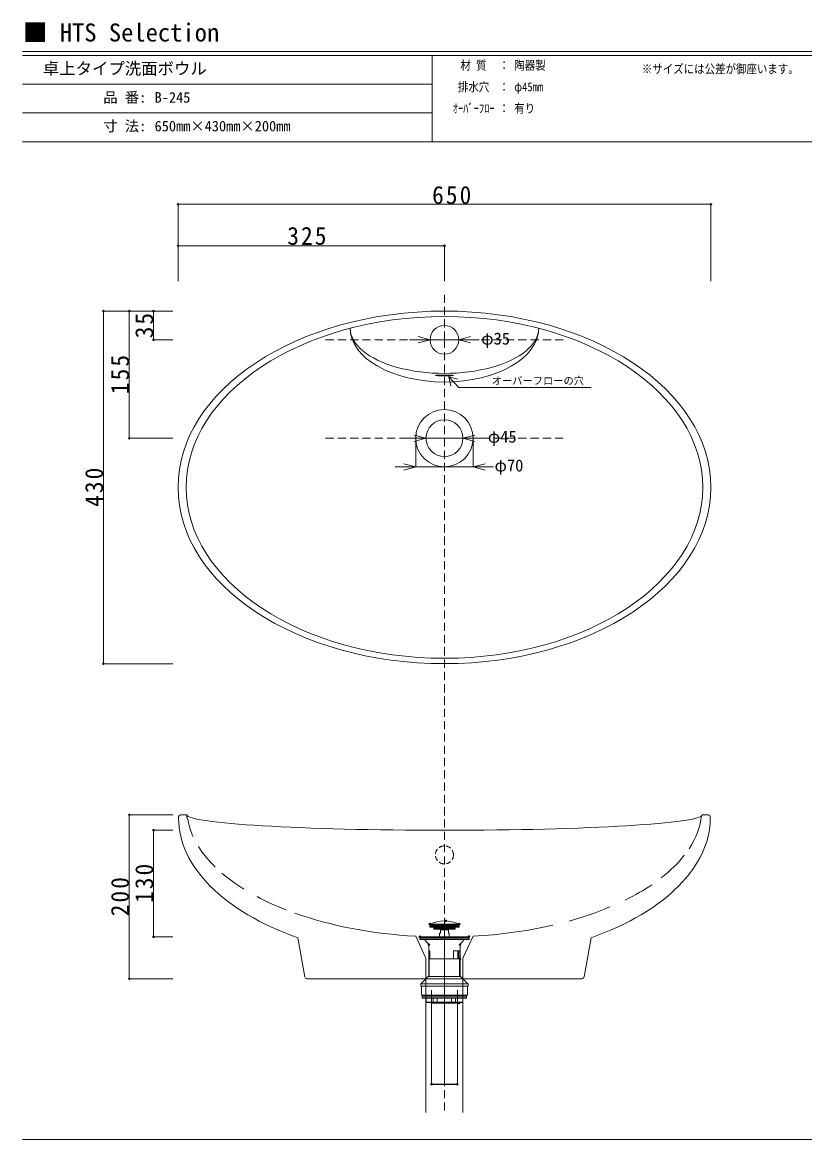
# Model space of a CAD drawing. Units: millimetres, scale not verified. Extents: x -1002 to 1003, y -687 to 676.
# Drawn here: x -1002 to -48, y -687 to 676 of the extents above; entities that cross this region are included whole.
import ezdxf
from ezdxf.enums import TextEntityAlignment as Align

# ---------------------------------------------------------------- set-up
doc = ezdxf.new("R2010")
doc.units = ezdxf.units.MM
doc.header["$LTSCALE"] = 5
doc.header["$PDMODE"] = 32
doc.header["$PDSIZE"] = 2
doc.linetypes.add('DASHED1', pattern=[1.8, 1.2, -0.6])
doc.linetypes.add('DASHED2', pattern=[3, 2, -1])
doc.layers.add('F-0', color=7, linetype='Continuous', lineweight=15)
doc.styles.add('ＭＳ ゴシック', font='')
doc.styles.get('ＭＳ ゴシック').set_extended_font_data('MS Gothic')

msp = doc.modelspace()

# ---------------------------------------------------------------- linework, layer by layer
at = {"layer": 'F-0'}
for p, q in [((1002.034, 640.036), (-1002.086, 640.036)), ((1002.034, 635.036), (-1002.086, 635.036)), ((-502.086, 635.036), (-502.086, 530.036)), ((-502.086, 600.036), (-1002.086, 600.036)), ((-502.086, 565.036), (-1002.086, 565.036)), ((1002.034, 530.036), (-1002.086, 530.036)), ((-812.21, 453.706), (-162.21, 453.706)), ((-812.21, 453.706), (-812.21, 360.084)), ((-162.21, 453.706), (-162.21, 360.084)), ((-812.21, 403.1), (-487.21, 403.1)), ((-812.21, 403.1), (-812.21, 360.084)), ((-487.21, 403.1), (-487.21, 360.084)), ((-903.246, 323.429), (-903.246, -106.571)), ((-903.246, 323.429), (-818.394, 323.429)), ((-871.673, 323.429), (-871.673, 168.429)), ((-871.673, 323.429), (-818.394, 323.429)), ((-842.073, 323.429), (-842.073, 288.429)), ((-842.073, 323.429), (-818.394, 323.429)), ((-842.073, 288.429), (-818.394, 288.429)), ((-504.71, 288.429), (-529.71, 288.429)), ((-504.71, 288.429), (-519.199, 292.312)), ((-504.71, 288.429), (-519.199, 284.547)), ((-504.71, 288.429), (-469.71, 288.429)), ((-469.71, 288.429), (-455.221, 292.312)), ((-469.71, 288.429), (-444.71, 288.429)), ((-469.71, 288.429), (-455.221, 284.547)), ((-481.656, 243.249), (-479.361, 232.464)), ((-481.656, 243.249), (-470.871, 240.495)), ((-871.673, 168.429), (-818.394, 168.429)), ((-509.71, 168.429), (-534.71, 168.429)), ((-509.71, 168.429), (-524.199, 172.312)), ((-509.71, 168.429), (-524.199, 164.547)), ((-522.21, 133.429), (-522.21, 168.429)), ((-509.71, 168.429), (-464.71, 168.429)), ((-464.71, 168.429), (-450.221, 172.312)), ((-464.71, 168.429), (-439.71, 168.429)), ((-464.71, 168.429), (-450.221, 164.547)), ((-452.21, 133.429), (-452.21, 168.429)), ((-522.21, 133.429), (-536.699, 137.312)), ((-452.21, 133.429), (-437.721, 137.312)), ((-522.21, 133.429), (-547.21, 133.429)), ((-522.21, 133.429), (-536.699, 129.547)), ((-522.21, 133.429), (-452.21, 133.429)), ((-452.21, 133.429), (-427.21, 133.429)), ((-452.21, 133.429), (-437.721, 129.547)), ((-903.246, -106.571), (-818.394, -106.571)), ((-871.673, -290.906), (-871.673, -490.906)), ((-871.673, -290.906), (-818.394, -290.906)), ((-811.589, -294.427), (-811.458, -295.168)), ((-801.458, -290.965), (-808.635, -290.965)), ((-801.458, -295.168), (-801.458, -290.965)), ((-172.961, -290.965), (-165.785, -290.965)), ((-162.831, -294.427), (-162.961, -295.168)), ((-842.073, -309.626), (-842.073, -439.626)), ((-842.073, -309.626), (-818.394, -309.626)), ((-487.21, -621.721), (-487.21, -419.284)), ((-505.21, -424.276), (-469.21, -424.276)), ((-505.21, -424.276), (-505.21, -425.276)), ((-505.21, -425.276), (-469.21, -425.276)), ((-505.21, -425.976), (-469.21, -425.976)), ((-505.21, -427.276), (-505.21, -425.976)), ((-505.21, -427.276), (-469.21, -427.276)), ((-505.01, -425.776), (-469.41, -425.776)), ((-504.71, -427.776), (-469.71, -427.776)), ((-500.21, -425.776), (-500.21, -425.276)), ((-500.21, -429.276), (-500.21, -427.776)), ((-500.21, -429.276), (-474.21, -429.276)), ((-500.21, -429.276), (-474.21, -429.276)), ((-500.21, -429.276), (-500.21, -430.276)), ((-500.21, -430.276), (-474.21, -430.276)), ((-493.11, -435.276), (-492.21, -435.276)), ((-493.11, -439.626), (-493.11, -435.276)), ((-492.21, -435.276), (-492.21, -430.281)), ((-482.21, -431.276), (-492.21, -431.276)), ((-482.21, -435.276), (-482.21, -430.281)), ((-482.21, -435.276), (-481.31, -435.276)), ((-481.31, -439.626), (-481.31, -435.276)), ((-474.21, -425.776), (-474.21, -425.276)), ((-474.21, -429.276), (-474.21, -427.776)), ((-474.21, -429.276), (-474.21, -430.276)), ((-469.21, -424.276), (-469.21, -425.276)), ((-469.21, -427.276), (-469.21, -425.976)), ((-842.073, -439.626), (-818.394, -439.626)), ((-657.647, -488.427), (-666.026, -440.906)), ((-510.176, -464.903), (-522.21, -439.037)), ((-517.21, -439.626), (-457.21, -439.626)), ((-517.21, -440.926), (-517.21, -439.626)), ((-517.21, -440.926), (-457.21, -440.926)), ((-515.728, -441.154), (-517.21, -440.926)), ((-515.728, -441.154), (-517.21, -440.926)), ((-517.21, -441.154), (-457.21, -441.154)), ((-517.21, -443.154), (-517.21, -441.154)), ((-517.21, -443.154), (-457.21, -443.154)), ((-506.21, -449.254), (-511.46, -443.154)), ((-506.21, -456.626), (-506.21, -449.254)), ((-506.21, -456.626), (-506.21, -449.254)), ((-468.21, -449.254), (-462.96, -443.154)), ((-468.21, -456.626), (-468.21, -449.254)), ((-464.243, -464.903), (-452.21, -439.037)), ((-458.692, -441.154), (-457.21, -440.926)), ((-458.692, -441.154), (-457.21, -440.926)), ((-457.21, -440.926), (-457.21, -439.626)), ((-457.21, -443.154), (-457.21, -441.154)), ((-316.773, -488.427), (-308.394, -440.906)), ((-506.21, -451.054), (-506.21, -467.422)), ((-504.909, -466.626), (-504.909, -456.626)), ((-476.337, -456.626), (-468.21, -456.626)), ((-476.337, -466.626), (-476.337, -456.626)), ((-470.908, -466.626), (-470.908, -456.626)), ((-469.511, -466.626), (-469.511, -456.626)), ((-468.21, -451.054), (-468.21, -467.422)), ((-509.71, -467.012), (-509.71, -653.888)), ((-468.21, -466.626), (-506.21, -466.626)), ((-506.21, -472.626), (-506.21, -466.626)), ((-506.21, -472.626), (-506.21, -466.626)), ((-506.21, -472.626), (-506.21, -487.913)), ((-505.71, -466.626), (-505.71, -472.626)), ((-505.71, -472.626), (-505.71, -487.913)), ((-468.71, -466.626), (-468.71, -472.626)), ((-468.71, -472.626), (-468.71, -487.913)), ((-468.21, -472.626), (-468.21, -466.626)), ((-468.21, -472.626), (-468.21, -487.913)), ((-464.71, -467.012), (-464.71, -653.888)), ((-515.901, -496.855), (-506.96, -487.913)), ((-506.96, -487.913), (-467.46, -487.913)), ((-458.518, -496.855), (-467.46, -487.913)), ((-871.673, -490.906), (-818.394, -490.906)), ((-458.46, -496.996), (-515.96, -496.996)), ((-515.96, -499.913), (-515.96, -496.996)), ((-515.96, -499.913), (-458.46, -499.913)), ((-458.518, -496.855), (-515.901, -496.855)), ((-515.21, -499.913), (-515.21, -510.913)), ((-459.21, -499.913), (-459.21, -510.913)), ((-458.46, -499.913), (-458.46, -496.996)), ((-459.21, -510.913), (-515.21, -510.913)), ((-514.21, -511.913), (-460.21, -511.913)), ((-514.21, -514.013), (-460.21, -514.013)), ((-513.71, -514.513), (-460.71, -514.513)), ((-513.46, -511.913), (-513.46, -510.913)), ((-509.71, -514.513), (-509.71, -519.413)), ((-509.53, -519.413), (-509.53, -514.513)), ((-502.96, -504.626), (-502.96, -619.426)), ((-500.83, -519.413), (-500.83, -514.513)), ((-495.91, -519.413), (-495.91, -514.513)), ((-478.51, -519.413), (-478.51, -514.513)), ((-473.59, -519.413), (-473.59, -514.513)), ((-471.46, -504.626), (-471.46, -619.426)), ((-464.89, -519.413), (-464.89, -514.513)), ((-464.71, -514.513), (-464.71, -519.413)), ((-460.96, -511.913), (-460.96, -510.913)), ((-509.71, -519.413), (-464.71, -519.413)), ((-465.21, -519.913), (-509.21, -519.913)), ((-502.96, -520.413), (-471.46, -520.413)), ((-502.71, -520.413), (-502.71, -519.913)), ((-471.71, -520.413), (-471.71, -519.913)), ((-502.96, -619.426), (-471.46, -619.426)), ((-502.759, -619.626), (-502.96, -619.426)), ((-502.759, -619.626), (-471.66, -619.626)), ((-471.66, -619.626), (-471.46, -619.426)), ((-1002.086, -687.064), (1002.034, -687.064))]:
    msp.add_line(p, q, dxfattribs=at)
at = {"layer": 'F-0', "linetype": 'DASHED2'}
for p, q in [((-487.21, 288.429), (-487.21, 344.098)), ((-487.21, 288.429), (-637.21, 288.429)), ((-487.21, 288.429), (-487.21, -653.888)), ((-487.21, 288.429), (-337.21, 288.429)), ((-487.21, 168.429), (-637.21, 168.429)), ((-487.21, 168.429), (-337.21, 168.429))]:
    msp.add_line(p, q, dxfattribs=at)
at = {"layer": 'F-0'}
for points in [[(-481.656, 243.249), (-469.724, 230.17), (-308.41, 230.17)], [(-319.727, -490.906), (-427.309, -490.906), (-654.693, -490.906)], [(-514.21, -511.913), (-514.21, -514.013), (-514.21, -511.913)], [(-460.21, -511.913), (-460.21, -514.013), (-460.21, -511.913)], [(-509.53, -519.413), (-509.529, -519.431), (-509.529, -519.449), (-509.527, -519.467), (-509.525, -519.485), (-509.522, -519.503), (-509.518, -519.521), (-509.514, -519.539), (-509.509, -519.557), (-509.504, -519.574), (-509.498, -519.592), (-509.491, -519.609), (-509.484, -519.625), (-509.476, -519.642), (-509.468, -519.658), (-509.459, -519.674), (-509.449, -519.69), (-509.439, -519.705), (-509.428, -519.72), (-509.417, -519.734), (-509.405, -519.748), (-509.393, -519.762), (-509.38, -519.775), (-509.366, -519.788), (-509.353, -519.8), (-509.338, -519.811), (-509.324, -519.822), (-509.309, -519.833), (-509.294, -519.843), (-509.278, -519.852), (-509.262, -519.861), (-509.246, -519.869), (-509.229, -519.876)], [(-509.205, -519.886), (-509.198, -519.888), (-509.192, -519.89), (-509.186, -519.892), (-509.179, -519.894), (-509.173, -519.896), (-509.166, -519.898), (-509.16, -519.899), (-509.153, -519.901), (-509.147, -519.902), (-509.14, -519.904), (-509.133, -519.905), (-509.127, -519.906), (-509.12, -519.907), (-509.113, -519.908), (-509.107, -519.909), (-509.1, -519.91), (-509.093, -519.911), (-509.087, -519.912), (-509.08, -519.912), (-509.073, -519.913), (-509.066, -519.913), (-509.06, -519.913), (-509.053, -519.913), (-509.046, -519.913)], [(-500.83, -519.413), (-500.83, -519.428), (-500.829, -519.442), (-500.829, -519.457), (-500.827, -519.471), (-500.826, -519.485), (-500.824, -519.5), (-500.822, -519.514), (-500.82, -519.528), (-500.817, -519.543), (-500.814, -519.557), (-500.81, -519.571), (-500.807, -519.585), (-500.803, -519.599), (-500.798, -519.613), (-500.794, -519.626), (-500.788, -519.64), (-500.783, -519.653), (-500.777, -519.667), (-500.771, -519.68), (-500.765, -519.693), (-500.758, -519.705), (-500.751, -519.718), (-500.743, -519.73), (-500.735, -519.742), (-500.727, -519.754), (-500.719, -519.766), (-500.71, -519.777), (-500.7, -519.789), (-500.691, -519.799), (-500.68, -519.81), (-500.67, -519.82), (-500.659, -519.83), (-500.648, -519.839), (-500.637, -519.848), (-500.625, -519.856), (-500.613, -519.864), (-500.6, -519.872), (-500.587, -519.879), (-500.574, -519.885)], [(-500.574, -519.885), (-500.561, -519.891), (-500.547, -519.896), (-500.533, -519.9), (-500.519, -519.904), (-500.505, -519.907), (-500.491, -519.91), (-500.476, -519.912), (-500.462, -519.913), (-500.448, -519.913)], [(-495.91, -519.413), (-495.91, -519.423), (-495.91, -519.432), (-495.91, -519.441), (-495.909, -519.451), (-495.909, -519.46), (-495.909, -519.469), (-495.909, -519.479), (-495.909, -519.488), (-495.908, -519.497), (-495.908, -519.507), (-495.908, -519.516), (-495.907, -519.525), (-495.907, -519.535), (-495.906, -519.544), (-495.906, -519.553), (-495.905, -519.563), (-495.904, -519.572), (-495.904, -519.581), (-495.903, -519.591), (-495.902, -519.6), (-495.902, -519.609), (-495.901, -519.619), (-495.9, -519.628), (-495.899, -519.637), (-495.898, -519.646), (-495.897, -519.656), (-495.896, -519.665), (-495.895, -519.674), (-495.894, -519.683), (-495.893, -519.693), (-495.891, -519.702), (-495.89, -519.711), (-495.889, -519.72), (-495.887, -519.73), (-495.886, -519.739), (-495.884, -519.748), (-495.882, -519.757), (-495.88, -519.767), (-495.878, -519.776)], [(-495.878, -519.776), (-495.876, -519.785), (-495.874, -519.794), (-495.872, -519.803), (-495.87, -519.812), (-495.867, -519.821), (-495.865, -519.83), (-495.862, -519.839), (-495.859, -519.847), (-495.856, -519.856), (-495.852, -519.865), (-495.848, -519.874), (-495.844, -519.883), (-495.838, -519.892), (-495.832, -519.9), (-495.825, -519.907), (-495.817, -519.912), (-495.809, -519.913)], [(-478.541, -519.776), (-478.543, -519.785), (-478.546, -519.794), (-478.548, -519.803), (-478.55, -519.812), (-478.553, -519.821), (-478.555, -519.83), (-478.558, -519.839), (-478.561, -519.847), (-478.564, -519.856), (-478.567, -519.865), (-478.572, -519.874), (-478.576, -519.883), (-478.582, -519.892), (-478.588, -519.9), (-478.595, -519.907), (-478.602, -519.912), (-478.611, -519.913)], [(-478.51, -519.413), (-478.51, -519.423), (-478.51, -519.432), (-478.51, -519.441), (-478.51, -519.451), (-478.51, -519.46), (-478.511, -519.469), (-478.511, -519.479), (-478.511, -519.488), (-478.511, -519.497), (-478.512, -519.507), (-478.512, -519.516), (-478.513, -519.525), (-478.513, -519.535), (-478.514, -519.544), (-478.514, -519.553), (-478.515, -519.563), (-478.515, -519.572), (-478.516, -519.581), (-478.517, -519.591), (-478.517, -519.6), (-478.518, -519.609), (-478.519, -519.619), (-478.52, -519.628), (-478.521, -519.637), (-478.521, -519.646), (-478.522, -519.656), (-478.524, -519.665), (-478.525, -519.674), (-478.526, -519.683), (-478.527, -519.693), (-478.528, -519.702), (-478.53, -519.711), (-478.531, -519.72), (-478.533, -519.73), (-478.534, -519.739), (-478.536, -519.748), (-478.538, -519.757), (-478.539, -519.767), (-478.541, -519.776)], [(-473.845, -519.885), (-473.859, -519.891), (-473.872, -519.896), (-473.886, -519.9), (-473.9, -519.904), (-473.915, -519.907), (-473.929, -519.91), (-473.943, -519.912), (-473.958, -519.913), (-473.972, -519.913)], [(-473.59, -519.413), (-473.59, -519.428), (-473.59, -519.442), (-473.591, -519.457), (-473.592, -519.471), (-473.594, -519.485), (-473.596, -519.5), (-473.598, -519.514), (-473.6, -519.528), (-473.603, -519.543), (-473.606, -519.557), (-473.609, -519.571), (-473.613, -519.585), (-473.617, -519.599), (-473.621, -519.613), (-473.626, -519.626), (-473.631, -519.64), (-473.637, -519.653), (-473.642, -519.667), (-473.649, -519.68), (-473.655, -519.693), (-473.662, -519.705), (-473.669, -519.718), (-473.676, -519.73), (-473.684, -519.742), (-473.693, -519.754), (-473.701, -519.766), (-473.71, -519.777), (-473.719, -519.789), (-473.729, -519.799), (-473.739, -519.81), (-473.75, -519.82), (-473.76, -519.83), (-473.772, -519.839), (-473.783, -519.848), (-473.795, -519.856), (-473.807, -519.864), (-473.819, -519.872), (-473.832, -519.879), (-473.845, -519.885)], [(-465.215, -519.886), (-465.221, -519.888), (-465.228, -519.89), (-465.234, -519.892), (-465.241, -519.894), (-465.247, -519.896), (-465.254, -519.898), (-465.26, -519.899), (-465.267, -519.901), (-465.273, -519.902), (-465.28, -519.904), (-465.286, -519.905), (-465.293, -519.906), (-465.3, -519.907), (-465.306, -519.908), (-465.313, -519.909), (-465.32, -519.91), (-465.327, -519.911), (-465.333, -519.912), (-465.34, -519.912), (-465.347, -519.913), (-465.353, -519.913), (-465.36, -519.913), (-465.367, -519.913), (-465.374, -519.913)], [(-464.89, -519.413), (-464.89, -519.431), (-464.891, -519.449), (-464.893, -519.467), (-464.895, -519.485), (-464.898, -519.503), (-464.901, -519.521), (-464.906, -519.539), (-464.91, -519.557), (-464.916, -519.574), (-464.922, -519.592), (-464.928, -519.609), (-464.936, -519.625), (-464.943, -519.642), (-464.952, -519.658), (-464.961, -519.674), (-464.971, -519.69), (-464.981, -519.705), (-464.992, -519.72), (-465.003, -519.734), (-465.015, -519.748), (-465.027, -519.762), (-465.04, -519.775), (-465.053, -519.788), (-465.067, -519.8), (-465.081, -519.811), (-465.096, -519.822), (-465.111, -519.833), (-465.126, -519.843), (-465.142, -519.852), (-465.158, -519.861), (-465.174, -519.869), (-465.19, -519.876)]]:
    msp.add_lwpolyline(points, dxfattribs=at)
for centre, radius in [((-487.21, 288.429), 17.5), ((-487.21, 168.429), 35), ((-487.21, 168.429), 22.5)]:
    msp.add_circle(centre, radius, dxfattribs=at)
at = {"layer": 'F-0', "linetype": 'DASHED1'}
msp.add_circle((-487.21, -339.761), 11, dxfattribs=at)
at = {"layer": 'F-0'}
for centre, radius, start, end in [((-808.635, -293.906), 3, 90, 190), ((-165.785, -293.906), 3, 350, 90), ((-487.21, -462.776), 42.5, 64.94238, 115.05762), ((-505.01, -425.976), 0.2, 90, 180), ((-504.71, -427.276), 0.5, 180, 270), ((-469.71, -427.276), 0.5, 270, 0), ((-469.41, -425.976), 0.2, 0, 90), ((-514.71, -467.012), 5, 0, 24.94852), ((-459.71, -467.012), 5, 155.05148, 180), ((-654.693, -487.906), 3, 190, 270), ((-319.727, -487.906), 3, 270, 350), ((-515.76, -496.996), 0.2, 135, 180), ((-458.66, -496.996), 0.2, 0, 45), ((-513.71, -514.013), 0.5, 180, 270), ((-460.71, -514.013), 0.5, 270, 0), ((-509.21, -519.413), 0.5, 180, 270), ((-509.047, -519.443), 0.47, 247.09102, 250.33614), ((-465.373, -519.443), 0.47, 289.66386, 292.90898), ((-465.21, -519.413), 0.5, 270, 0)]:
    msp.add_arc(centre, radius, start, end, dxfattribs=at)
for centre, major_axis, ratio in [((-487.21, 108.429), (325, 0), 0.6615), ((-487.21, 108.429), (315, 0), 0.6615), ((-487.21, 244.914), (11, 0), 0.05)]:
    msp.add_ellipse(centre, major_axis=major_axis, ratio=ratio, dxfattribs=at)
for centre, major_axis, ratio, start_param, end_param in [((-487.21, 302.419), (115, 0), 0.478, 3.14159265, 6.28318531), ((-487.21, 302.419), (115, 0), 0.57, 3.14159265, 6.28318529), ((-486.458, -295.168), (325, 0), 0.538, 3.14159265, 4.12700847), ((-487.21, -290.906), (314.25, 0), 0.06, 3.14472268, 6.28318531), ((-487.21, -282.889), (314.25, 0), 0.5, 3.21958218, 3.36662974), ((-487.961, -295.168), (325, 0), 0.538, 5.29776949, 6.28318531), ((-487.21, -282.889), (314.25, 0), 0.5, 5.96382031, 6.22517376), ((-487.21, -282.889), (314.25, 0), 0.5, 3.4422969, 3.61573662), ((-487.21, -282.889), (314.25, 0), 0.5, 5.71267784, 5.90933258), ((-487.21, -282.889), (314.25, 0), 0.5, 3.66928891, 3.81921701), ((-487.21, -282.889), (314.25, 0), 0.5, 5.49021541, 5.64750306), ((-487.21, -282.889), (314.25, 0), 0.5, 3.89777487, 4.04862177), ((-487.21, -282.889), (314.25, 0), 0.5, 5.21739659, 5.4099189), ((-487.21, -282.889), (314.25, 0), 0.5, 4.09207991, 4.60078113), ((-487.21, -282.889), (314.25, 0), 0.5, 4.82399683, 5.14599329)]:
    msp.add_ellipse(centre, major_axis=major_axis, ratio=ratio, start_param=start_param, end_param=end_param, dxfattribs=at)
for p in [(-812.21, 453.706), (-162.21, 453.706), (-812.21, 403.1), (-487.21, 403.1), (-903.246, 323.429), (-871.673, 323.429), (-842.073, 323.429), (-842.073, 288.429), (-871.673, 168.429), (-903.246, -106.571), (-871.673, -290.906), (-842.073, -309.626), (-485.353, -420.276), (-505.21, -424.119), (-469.21, -424.119), (-842.073, -439.626), (-517.21, -439.626), (-506.21, -449.254), (-468.21, -449.254), (-457.21, -439.297), (-468.21, -466.422), (-871.673, -490.906), (-469.603, -520.413), (-502.96, -619.426), (-471.46, -619.426)]:
    msp.add_point(p, dxfattribs=at)

# ---------------------------------------------------------------- texts
at = {"layer": 'F-0', "style": 'ＭＳ ゴシック'}
for s, height, p in [('■ HTS Selection', 21.99, (-1001.367, 645.583)), ('卓上タイプ洗面ボウル', 14.66, (-977.086, 607.536)), ('品 番:', 12.83, (-903.336, 573.786)), ('B-245', 12.83, (-840.774, 573.786)), ('寸 法:', 12.83, (-903.336, 538.786)), ('650mm×430mm×200mm', 12.83, (-840.774, 538.786)), ('φ35', 14.66, (-442.355, 278.183)), ('φ45', 14.66, (-434.258, 158.572)), ('φ70', 14.66, (-426.094, 123.426))]:
    msp.add_text(s, height=height, dxfattribs=at).set_placement(p, align=Align.BOTTOM_LEFT)
at = {"layer": 'F-0', "style": 'ＭＳ ゴシック', "width": 0.85}
for s, p in [('材 質', (-467.711, 614.411)), ('：', (-420.836, 614.411)), ('陶器製', (-402.086, 614.411)), ('※サイズには公差が御座います。', (-246.359, 610.036)), ('排水穴', (-470.836, 588.161)), ('：', (-420.836, 588.161)), ('φ45mm', (-402.086, 588.161)), ('ｵｰﾊﾞｰﾌﾛｰ', (-477.086, 561.911)), ('：', (-420.836, 561.911)), ('有り', (-402.086, 561.911))]:
    msp.add_text(s, height=11, dxfattribs=at).set_placement(p, align=Align.BOTTOM_LEFT)
at = {"layer": 'F-0', "color": 4, "style": 'ＭＳ ゴシック'}
msp.add_text('オーバーフローの穴', height=9.164, dxfattribs=at).set_placement((-429.489, 231.116), align=Align.BOTTOM_LEFT)
at = {"layer": 'F-0', "color": 3, "char_height": 21.99, "attachment_point": 7, "style": 'ＭＳ ゴシック'}
for s, insert in [('\\T1.18;\\W0.95;650', (-502.21, 453.706)), ('\\T1.18;\\W0.95;325', (-678.881, 403.849))]:
    msp.add_mtext(s, dxfattribs=dict(at, insert=insert))
at = {"layer": 'F-0', "color": 3, "char_height": 21.99, "attachment_point": 7, "rotation": 90, "style": 'ＭＳ ゴシック'}
for s, insert in [('\\T1.17;\\W0.95;35', (-842.073, 290.304)), ('\\T1.18;\\W0.95;155', (-871.673, 222.179)), ('\\T1.18;\\W0.95;430', (-903.246, 84.679)), ('\\T1.18;\\W0.95;130', (-842.073, -398.376)), ('\\T1.18;\\W0.95;200', (-871.673, -414.656))]:
    msp.add_mtext(s, dxfattribs=dict(at, insert=insert))

doc.saveas('drawing.dxf')
